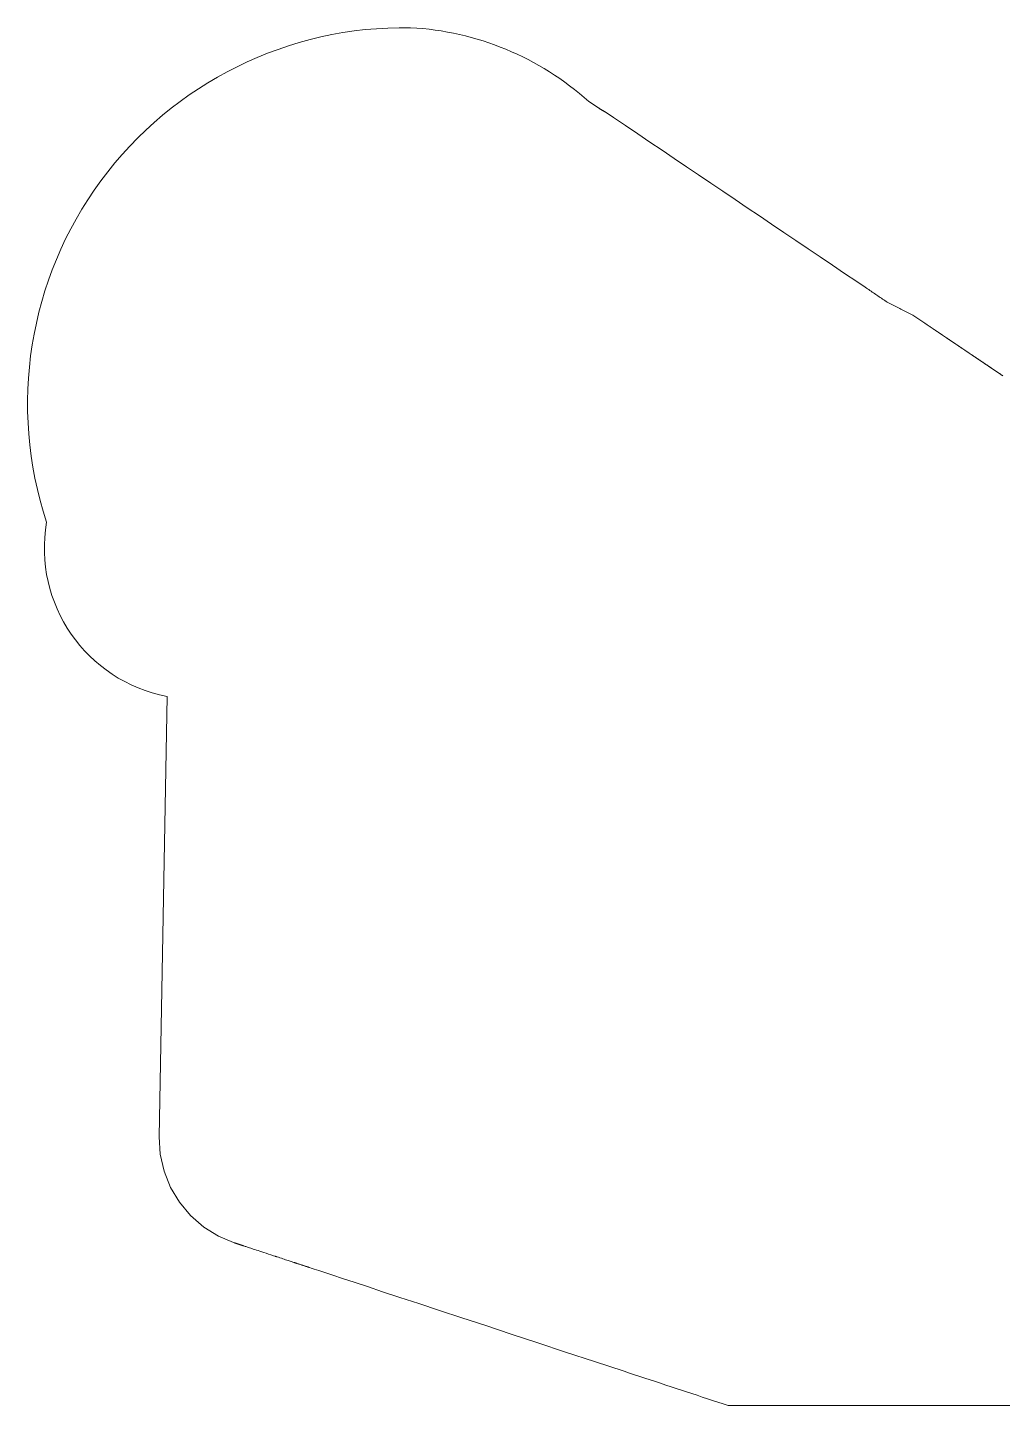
# Model space of a CAD drawing. Header units: inches. Extents: x -3905 to 10892, y 1064 to 9590.
# Drawn here: x 1087.982 to 1089.095, y 4221.534 to 4223.108 of the extents above; entities that cross this region are included whole.
import ezdxf

# ---------------------------------------------------------------- set-up
doc = ezdxf.new("R2010")
doc.units = ezdxf.units.IN
doc.header["$MEASUREMENT"] = 0
doc.layers.add('SECTIONS', color=70, linetype='Continuous', lineweight=0)

msp = doc.modelspace()

# ---------------------------------------------------------------- linework, layer by layer
at = {"layer": 'SECTIONS', "lineweight": 0}
msp.add_lwpolyline([(1089.09577, 4222.71059), (1089.09547, 4222.71079), (1089.09518, 4222.71099), (1089.09488, 4222.71119), (1089.09459, 4222.71139), (1089.09429, 4222.71158), (1089.09399, 4222.71178), (1089.0937, 4222.71198), (1089.0934, 4222.71218), (1089.09311, 4222.71238), (1089.09281, 4222.71258), (1089.09252, 4222.71278), (1089.09222, 4222.71298), (1089.09193, 4222.71318), (1089.09163, 4222.71338), (1089.09133, 4222.71358), (1089.09104, 4222.71378), (1089.09076, 4222.71397), (1089.09047, 4222.71416), (1089.09018, 4222.71436), (1089.08989, 4222.71455), (1089.08961, 4222.71474), (1089.08932, 4222.71494), (1089.08903, 4222.71513), (1089.08875, 4222.71532), (1089.08846, 4222.71552), (1089.08817, 4222.71571), (1089.08789, 4222.7159), (1089.0876, 4222.7161), (1089.08731, 4222.71629), (1089.08703, 4222.71648), (1089.08674, 4222.71668), (1089.08645, 4222.71687), (1089.08617, 4222.71707), (1089.08588, 4222.71726), (1089.08559, 4222.71745), (1089.08531, 4222.71764), (1089.08503, 4222.71783), (1089.08475, 4222.71802), (1089.08447, 4222.71821), (1089.0842, 4222.71839), (1089.08392, 4222.71858), (1089.08364, 4222.71877), (1089.08336, 4222.71896), (1089.08308, 4222.71914), (1089.08281, 4222.71933), (1089.08253, 4222.71952), (1089.08225, 4222.71971), (1089.08197, 4222.71989), (1089.08169, 4222.72008), (1089.08142, 4222.72027), (1089.08114, 4222.72046), (1089.08086, 4222.72064), (1089.08058, 4222.72083), (1089.0803, 4222.72102), (1089.08002, 4222.72121), (1089.07975, 4222.72139), (1089.07948, 4222.72157), (1089.07921, 4222.72175), (1089.07894, 4222.72194), (1089.07868, 4222.72212), (1089.07841, 4222.7223), (1089.07814, 4222.72248), (1089.07787, 4222.72266), (1089.0776, 4222.72284), (1089.07733, 4222.72302), (1089.07706, 4222.72321), (1089.07679, 4222.72339), (1089.07652, 4222.72357), (1089.07625, 4222.72375), (1089.07598, 4222.72393), (1089.07571, 4222.72411), (1089.07545, 4222.7243), (1089.07518, 4222.72448), (1089.07491, 4222.72466), (1089.07464, 4222.72484), (1089.07438, 4222.72502), (1089.07412, 4222.72519), (1089.07385, 4222.72537), (1089.07359, 4222.72554), (1089.07333, 4222.72572), (1089.07307, 4222.72589), (1089.07281, 4222.72607), (1089.07255, 4222.72625), (1089.07229, 4222.72642), (1089.07203, 4222.7266), (1089.07177, 4222.72677), (1089.07151, 4222.72695), (1089.07125, 4222.72712), (1089.07099, 4222.7273), (1089.07073, 4222.72747), (1089.07047, 4222.72765), (1089.07021, 4222.72783), (1089.06995, 4222.728), (1089.06969, 4222.72818), (1089.06943, 4222.72835), (1089.06918, 4222.72852), (1089.06893, 4222.72869), (1089.06868, 4222.72886), (1089.06843, 4222.72903), (1089.06818, 4222.7292), (1089.06793, 4222.72937), (1089.06767, 4222.72954), (1089.06742, 4222.72971), (1089.06717, 4222.72988), (1089.06692, 4222.73005), (1089.06667, 4222.73021), (1089.06642, 4222.73038), (1089.06617, 4222.73055), (1089.06592, 4222.73072), (1089.06567, 4222.73089), (1089.06542, 4222.73106), (1089.06516, 4222.73123), (1089.06491, 4222.7314), (1089.06466, 4222.73157), (1089.06441, 4222.73174), (1089.06417, 4222.7319), (1089.06393, 4222.73206), (1089.06369, 4222.73223), (1089.06345, 4222.73239), (1089.0632, 4222.73255), (1089.06296, 4222.73272), (1089.06272, 4222.73288), (1089.06248, 4222.73304), (1089.06224, 4222.7332), (1089.062, 4222.73337), (1089.06175, 4222.73353), (1089.06151, 4222.73369), (1089.06127, 4222.73386), (1089.06103, 4222.73402), (1089.06079, 4222.73418), (1089.06055, 4222.73435), (1089.0603, 4222.73451), (1089.06006, 4222.73467), (1089.05982, 4222.73483), (1089.05958, 4222.735), (1089.05935, 4222.73515), (1089.05912, 4222.73531), (1089.05888, 4222.73547), (1089.05865, 4222.73562), (1089.05842, 4222.73578), (1089.05819, 4222.73594), (1089.05795, 4222.73609), (1089.05772, 4222.73625), (1089.05749, 4222.73641), (1089.05726, 4222.73656), (1089.05703, 4222.73672), (1089.05679, 4222.73688), (1089.05656, 4222.73703), (1089.05633, 4222.73719), (1089.0561, 4222.73735), (1089.05586, 4222.7375), (1089.05563, 4222.73766), (1089.0554, 4222.73782), (1089.05517, 4222.73797), (1089.05494, 4222.73813), (1089.05472, 4222.73828), (1089.05449, 4222.73843), (1089.05427, 4222.73858), (1089.05405, 4222.73873), (1089.05382, 4222.73888), (1089.0536, 4222.73903), (1089.05338, 4222.73918), (1089.05316, 4222.73933), (1089.05293, 4222.73948), (1089.05271, 4222.73963), (1089.05249, 4222.73978), (1089.05227, 4222.73993), (1089.05204, 4222.74008), (1089.05182, 4222.74023), (1089.0516, 4222.74038), (1089.05138, 4222.74053), (1089.05115, 4222.74068), (1089.05093, 4222.74083), (1089.05071, 4222.74098), (1089.05049, 4222.74113), (1089.05028, 4222.74127), (1089.05006, 4222.74142), (1089.04985, 4222.74156), (1089.04964, 4222.7417), (1089.04942, 4222.74185), (1089.04921, 4222.74199), (1089.049, 4222.74213), (1089.04879, 4222.74228), (1089.04857, 4222.74242), (1089.04836, 4222.74256), (1089.04815, 4222.74271), (1089.04793, 4222.74285), (1089.04772, 4222.743), (1089.04751, 4222.74314), (1089.0473, 4222.74328), (1089.04708, 4222.74343), (1089.04687, 4222.74357), (1089.04666, 4222.74371), (1089.04644, 4222.74386), (1089.04624, 4222.744), (1089.04603, 4222.74414), (1089.04583, 4222.74427), (1089.04563, 4222.74441), (1089.04542, 4222.74455), (1089.04522, 4222.74468), (1089.04502, 4222.74482), (1089.04481, 4222.74496), (1089.04461, 4222.74509), (1089.04441, 4222.74523), (1089.04421, 4222.74537), (1089.044, 4222.7455), (1089.0438, 4222.74564), (1089.0436, 4222.74578), (1089.04339, 4222.74592), (1089.04319, 4222.74605), (1089.04299, 4222.74619), (1089.04278, 4222.74633), (1089.04258, 4222.74646), (1089.04238, 4222.7466), (1089.04218, 4222.74673), (1089.04199, 4222.74686), (1089.04179, 4222.74699), (1089.0416, 4222.74712), (1089.04141, 4222.74725), (1089.04121, 4222.74738), (1089.04102, 4222.74751), (1089.04083, 4222.74764), (1089.04064, 4222.74778), (1089.04044, 4222.74791), (1089.04025, 4222.74804), (1089.04006, 4222.74817), (1089.03986, 4222.7483), (1089.03967, 4222.74843), (1089.03948, 4222.74856), (1089.03928, 4222.74869), (1089.03909, 4222.74882), (1089.0389, 4222.74895), (1089.03871, 4222.74908), (1089.03851, 4222.74921), (1089.03833, 4222.74933), (1089.03814, 4222.74946), (1089.03796, 4222.74958), (1089.03778, 4222.7497), (1089.03759, 4222.74983), (1089.03741, 4222.74995), (1089.03723, 4222.75007), (1089.03704, 4222.7502), (1089.03686, 4222.75032), (1089.03668, 4222.75044), (1089.03649, 4222.75057), (1089.03631, 4222.75069), (1089.03613, 4222.75082), (1089.03595, 4222.75094), (1089.03576, 4222.75106), (1089.03558, 4222.75119), (1089.0354, 4222.75131), (1089.03521, 4222.75143), (1089.03503, 4222.75156), (1089.03485, 4222.75168), (1089.03467, 4222.7518), (1089.0345, 4222.75192), (1089.03432, 4222.75203), (1089.03415, 4222.75215), (1089.03398, 4222.75227), (1089.03381, 4222.75238), (1089.03363, 4222.7525), (1089.03346, 4222.75262), (1089.03329, 4222.75273), (1089.03311, 4222.75285), (1089.03294, 4222.75297), (1089.03277, 4222.75308), (1089.03259, 4222.7532), (1089.03242, 4222.75332), (1089.03225, 4222.75343), (1089.03208, 4222.75355), (1089.0319, 4222.75367), (1089.03173, 4222.75378), (1089.03156, 4222.7539), (1089.03138, 4222.75402), (1089.03122, 4222.75413), (1089.03106, 4222.75424), (1089.03089, 4222.75435), (1089.03073, 4222.75446), (1089.03057, 4222.75457), (1089.0304, 4222.75468), (1089.03024, 4222.75479), (1089.03008, 4222.7549), (1089.02992, 4222.75501), (1089.02975, 4222.75512), (1089.02959, 4222.75523), (1089.02943, 4222.75534), (1089.02926, 4222.75545), (1089.0291, 4222.75556), (1089.02894, 4222.75567), (1089.02877, 4222.75578), (1089.02861, 4222.75589), (1089.02845, 4222.756), (1089.02829, 4222.75611), (1089.02812, 4222.75622), (1089.02797, 4222.75632), (1089.02782, 4222.75642), (1089.02766, 4222.75653), (1089.02751, 4222.75663), (1089.02736, 4222.75673), (1089.0272, 4222.75683), (1089.02705, 4222.75694), (1089.0269, 4222.75704), (1089.02675, 4222.75714), (1089.02659, 4222.75725), (1089.02644, 4222.75735), (1089.02629, 4222.75745), (1089.02614, 4222.75756), (1089.02598, 4222.75766), (1089.02583, 4222.75776), (1089.02568, 4222.75787), (1089.02552, 4222.75797), (1089.02537, 4222.75807), (1089.02522, 4222.75817), (1089.02507, 4222.75828), (1089.02492, 4222.75837), (1089.02478, 4222.75847), (1089.02464, 4222.75857), (1089.02449, 4222.75866), (1089.02435, 4222.75876), (1089.02421, 4222.75886), (1089.02407, 4222.75895), (1089.02392, 4222.75905), (1089.02378, 4222.75914), (1089.02364, 4222.75924), (1089.0235, 4222.75934), (1089.02335, 4222.75943), (1089.02321, 4222.75953), (1089.02307, 4222.75962), (1089.02293, 4222.75972), (1089.02278, 4222.75982), (1089.02264, 4222.75991), (1089.0225, 4222.76001), (1089.02235, 4222.76011), (1089.02221, 4222.7602), (1089.02208, 4222.76029), (1089.02195, 4222.76038), (1089.02182, 4222.76047), (1089.02168, 4222.76056), (1089.02155, 4222.76065), (1089.02142, 4222.76074), (1089.02129, 4222.76083), (1089.02115, 4222.76092), (1089.02102, 4222.76101), (1089.02089, 4222.76109), (1089.02076, 4222.76118), (1089.02062, 4222.76127), (1089.02049, 4222.76136), (1089.02036, 4222.76145), (1089.02023, 4222.76154), (1089.02009, 4222.76163), (1089.01996, 4222.76172), (1089.01983, 4222.76181), (1089.0197, 4222.7619), (1089.01957, 4222.76199), (1089.01944, 4222.76207), (1089.01932, 4222.76215), (1089.0192, 4222.76223), (1089.01908, 4222.76232), (1089.01895, 4222.7624), (1089.01883, 4222.76248), (1089.01871, 4222.76256), (1089.01859, 4222.76265), (1089.01847, 4222.76273), (1089.01834, 4222.76281), (1089.01822, 4222.76289), (1089.0181, 4222.76298), (1089.01798, 4222.76306), (1089.01786, 4222.76314), (1089.01773, 4222.76322), (1089.01761, 4222.76331), (1089.01749, 4222.76339), (1089.01737, 4222.76347), (1089.01724, 4222.76355), (1089.01712, 4222.76363), (1089.01701, 4222.76371), (1089.0169, 4222.76378), (1089.01679, 4222.76386), (1089.01668, 4222.76394), (1089.01657, 4222.76401), (1089.01645, 4222.76409), (1089.01634, 4222.76416), (1089.01623, 4222.76424), (1089.01612, 4222.76431), (1089.01601, 4222.76439), (1089.01589, 4222.76446), (1089.01578, 4222.76454), (1089.01567, 4222.76461), (1089.01556, 4222.76469), (1089.01545, 4222.76477), (1089.01533, 4222.76484), (1089.01522, 4222.76492), (1089.01511, 4222.76499), (1089.015, 4222.76507), (1089.01489, 4222.76514), (1089.01479, 4222.76521), (1089.01469, 4222.76528), (1089.01459, 4222.76535), (1089.01448, 4222.76541), (1089.01438, 4222.76548), (1089.01428, 4222.76555), (1089.01418, 4222.76562), (1089.01408, 4222.76569), (1089.01398, 4222.76576), (1089.01387, 4222.76583), (1089.01377, 4222.76589), (1089.01367, 4222.76596), (1089.01357, 4222.76603), (1089.01347, 4222.7661), (1089.01337, 4222.76617), (1089.01327, 4222.76624), (1089.01316, 4222.76631), (1089.01306, 4222.76637), (1089.01296, 4222.76644), (1089.01286, 4222.76651), (1089.01277, 4222.76657), (1089.01268, 4222.76663), (1089.01259, 4222.76669), (1089.0125, 4222.76675), (1089.01241, 4222.76681), (1089.01232, 4222.76688), (1089.01223, 4222.76694), (1089.01213, 4222.767), (1089.01204, 4222.76706), (1089.01195, 4222.76712), (1089.01186, 4222.76718), (1089.01177, 4222.76725), (1089.01168, 4222.76731), (1089.01159, 4222.76737), (1089.0115, 4222.76743), (1089.01141, 4222.76749), (1089.01131, 4222.76755), (1089.01122, 4222.76761), (1089.01113, 4222.76768), (1089.01105, 4222.76773), (1089.01097, 4222.76779), (1089.01089, 4222.76784), (1089.0108, 4222.7679), (1089.01072, 4222.76795), (1089.01064, 4222.76801), (1089.01056, 4222.76806), (1089.01048, 4222.76811), (1089.0104, 4222.76817), (1089.01032, 4222.76822), (1089.01024, 4222.76828), (1089.01016, 4222.76833), (1089.01008, 4222.76839), (1089.01, 4222.76844), (1089.00992, 4222.7685), (1089.00984, 4222.76855), (1089.00975, 4222.7686), (1089.00967, 4222.76866), (1089.00959, 4222.76871), (1089.00951, 4222.76877), (1089.00944, 4222.76882), (1089.00937, 4222.76887), (1089.0093, 4222.76891), (1089.00923, 4222.76896), (1089.00916, 4222.76901), (1089.00909, 4222.76906), (1089.00902, 4222.7691), (1089.00895, 4222.76915), (1089.00888, 4222.7692), (1089.00881, 4222.76924), (1089.00874, 4222.76929), (1089.00867, 4222.76934), (1089.00859, 4222.76939), (1089.00852, 4222.76943), (1089.00845, 4222.76948), (1089.00838, 4222.76953), (1089.00831, 4222.76958), (1089.00824, 4222.76962), (1089.00817, 4222.76967), (1089.0081, 4222.76972), (1089.00804, 4222.76976), (1089.00798, 4222.7698), (1089.00792, 4222.76984), (1089.00786, 4222.76988), (1089.0078, 4222.76992), (1089.00774, 4222.76996), (1089.00768, 4222.77), (1089.00762, 4222.77004), (1089.00756, 4222.77008), (1089.0075, 4222.77012), (1089.00744, 4222.77016), (1089.00738, 4222.7702), (1089.00732, 4222.77024), (1089.00726, 4222.77028), (1089.0072, 4222.77033), (1089.00714, 4222.77037), (1089.00708, 4222.77041), (1089.00702, 4222.77045), (1089.00696, 4222.77049), (1089.0069, 4222.77053), (1089.00686, 4222.77055), (1089.00683, 4222.77058), (1089.00679, 4222.7706), (1089.00675, 4222.77063), (1089.00672, 4222.77065), (1089.00668, 4222.77068), (1089.00664, 4222.7707), (1089.0066, 4222.77073), (1089.00657, 4222.77075), (1089.00653, 4222.77078), (1089.00649, 4222.7708), (1089.00646, 4222.77083), (1089.00642, 4222.77086), (1089.00638, 4222.77088), (1089.00634, 4222.77091), (1089.00631, 4222.77093), (1089.00627, 4222.77096), (1089.00623, 4222.77098), (1089.00619, 4222.77101), (1089.00616, 4222.77103), (1089.00615, 4222.77104), (1089.00614, 4222.77104), (1089.00613, 4222.77105), (1089.00612, 4222.77105), (1089.00611, 4222.77106), (1089.00611, 4222.77107), (1089.0061, 4222.77107), (1089.00609, 4222.77108), (1089.00608, 4222.77108), (1089.00607, 4222.77109), (1089.00606, 4222.77109), (1089.00605, 4222.7711), (1089.00605, 4222.77111), (1089.00604, 4222.77111), (1089.00603, 4222.77112), (1089.00602, 4222.77112), (1089.00601, 4222.77113), (1089.006, 4222.77113), (1089.006, 4222.77114), (1089.00599, 4222.77115), (1089.00598, 4222.77115), (1089.00597, 4222.77116), (1089.00596, 4222.77116), (1089.00595, 4222.77117), (1089.00594, 4222.77117), (1089.00594, 4222.77118), (1089.00593, 4222.77119), (1089.00592, 4222.77119), (1089.00591, 4222.7712), (1089.0059, 4222.7712), (1089.00589, 4222.77121), (1089.00588, 4222.77122), (1089.00588, 4222.77122), (1089.00587, 4222.77123), (1089.00586, 4222.77123), (1089.00585, 4222.77124), (1089.00584, 4222.77124), (1089.00583, 4222.77125), (1089.00583, 4222.77126), (1089.00582, 4222.77126), (1089.00581, 4222.77127), (1089.0058, 4222.77127), (1089.00579, 4222.77128), (1089.00578, 4222.77128), (1089.00577, 4222.77129), (1089.00577, 4222.7713), (1089.00576, 4222.7713), (1089.00575, 4222.77131), (1089.00574, 4222.77131), (1089.00573, 4222.77132), (1089.00572, 4222.77132), (1089.00571, 4222.77133), (1089.00571, 4222.77134), (1089.0057, 4222.77134), (1089.00569, 4222.77135), (1089.00568, 4222.77135), (1089.00567, 4222.77136), (1089.00566, 4222.77136), (1089.00565, 4222.77137), (1089.00565, 4222.77138), (1089.00564, 4222.77138), (1089.00563, 4222.77139), (1089.00562, 4222.77139), (1089.00561, 4222.7714), (1089.0056, 4222.7714), (1089.0056, 4222.77141), (1089.00559, 4222.77142), (1089.00558, 4222.77142), (1089.00557, 4222.77143), (1089.00556, 4222.77143), (1089.00555, 4222.77144), (1089.00554, 4222.77144), (1089.00554, 4222.77145), (1089.00553, 4222.77146), (1089.00552, 4222.77146), (1089.00551, 4222.77147), (1089.0055, 4222.77147), (1089.00549, 4222.77148), (1089.00548, 4222.77148), (1089.00548, 4222.77149), (1089.00547, 4222.7715), (1089.00546, 4222.7715), (1089.00545, 4222.77151), (1089.00544, 4222.77151), (1089.00543, 4222.77152), (1089.00543, 4222.77152), (1089.00542, 4222.77153), (1089.00541, 4222.77154), (1089.0054, 4222.77154), (1089.00539, 4222.77155), (1089.00538, 4222.77155), (1089.00537, 4222.77156), (1089.00537, 4222.77157), (1089.00536, 4222.77157), (1089.00535, 4222.77158), (1089.00534, 4222.77158), (1089.00533, 4222.77159), (1089.00532, 4222.77159), (1089.00531, 4222.7716), (1089.00531, 4222.77161), (1089.0053, 4222.77161), (1089.00529, 4222.77162), (1089.00528, 4222.77162), (1089.00527, 4222.77163), (1089.00526, 4222.77163), (1089.00526, 4222.77164), (1089.00525, 4222.77165), (1089.00524, 4222.77165), (1089.00523, 4222.77166), (1089.00522, 4222.77166), (1089.00521, 4222.77167), (1089.0052, 4222.77167), (1089.0052, 4222.77168), (1089.00519, 4222.77169), (1089.00518, 4222.77169), (1089.00517, 4222.7717), (1089.00516, 4222.7717), (1089.00515, 4222.77171), (1089.00514, 4222.77171), (1089.00514, 4222.77172), (1089.00513, 4222.77173), (1089.00512, 4222.77173), (1089.00511, 4222.77174), (1089.0051, 4222.77174), (1089.00509, 4222.77175), (1089.00509, 4222.77175), (1089.00508, 4222.77176), (1089.00507, 4222.77177), (1089.00506, 4222.77177), (1089.00505, 4222.77178), (1089.00504, 4222.77178), (1089.00503, 4222.77179), (1089.00503, 4222.77179), (1089.00502, 4222.7718), (1089.00501, 4222.77181), (1089.005, 4222.77181), (1089.00499, 4222.77182), (1089.00498, 4222.77182), (1089.00497, 4222.77183), (1089.00497, 4222.77183), (1089.00496, 4222.77184), (1089.00495, 4222.77185), (1089.00494, 4222.77185), (1089.00493, 4222.77186), (1089.00492, 4222.77186), (1089.00491, 4222.77187), (1089.00491, 4222.77187), (1089.0049, 4222.77188), (1089.00489, 4222.77189), (1089.00488, 4222.77189), (1089.00487, 4222.7719), (1089.00486, 4222.7719), (1089.00486, 4222.77191), (1089.00485, 4222.77192), (1089.00484, 4222.77192), (1089.00483, 4222.77193), (1089.00482, 4222.77193), (1089.00481, 4222.77194), (1089.0048, 4222.77194), (1089.0048, 4222.77195), (1089.00479, 4222.77196), (1089.00478, 4222.77196), (1089.00477, 4222.77197), (1089.00476, 4222.77197), (1089.00475, 4222.77198), (1089.00474, 4222.77198), (1089.00474, 4222.77199), (1089.00473, 4222.772), (1089.00472, 4222.772), (1089.00471, 4222.77201), (1089.0047, 4222.77201), (1089.00469, 4222.77202), (1089.00469, 4222.77202), (1089.00468, 4222.77203), (1089.00467, 4222.77204), (1089.00466, 4222.77204), (1089.00465, 4222.77205), (1089.00464, 4222.77205), (1089.00463, 4222.77206), (1089.00463, 4222.77206), (1089.00462, 4222.77207), (1089.00461, 4222.77208), (1089.0046, 4222.77208), (1089.00459, 4222.77209), (1089.00458, 4222.77209), (1089.00457, 4222.7721), (1089.00457, 4222.7721), (1089.00456, 4222.77211), (1089.00455, 4222.77212), (1089.00454, 4222.77212), (1089.00453, 4222.77213), (1089.00452, 4222.77213), (1089.00452, 4222.77214), (1089.00451, 4222.77214), (1089.0045, 4222.77215), (1089.00449, 4222.77216), (1089.00448, 4222.77216), (1089.00447, 4222.77217), (1089.00446, 4222.77217), (1089.00446, 4222.77218), (1089.00445, 4222.77218), (1089.00444, 4222.77219), (1089.00443, 4222.7722), (1089.00442, 4222.7722), (1089.00441, 4222.77221), (1089.0044, 4222.77221), (1089.0044, 4222.77222), (1089.00439, 4222.77222), (1089.00438, 4222.77223), (1089.00437, 4222.77224), (1089.00436, 4222.77224), (1089.00435, 4222.77225), (1089.00434, 4222.77225), (1089.00434, 4222.77226), (1089.00433, 4222.77227), (1089.00432, 4222.77227), (1089.00431, 4222.77228), (1089.0043, 4222.77228), (1089.00429, 4222.77229), (1089.00429, 4222.77229), (1089.00428, 4222.7723), (1089.00427, 4222.77231), (1089.00426, 4222.77231), (1089.00425, 4222.77232), (1089.00424, 4222.77232), (1089.00423, 4222.77233), (1089.00423, 4222.77233), (1089.00422, 4222.77234), (1089.00421, 4222.77235), (1089.0042, 4222.77235), (1089.00419, 4222.77236), (1089.00418, 4222.77236), (1089.00417, 4222.77237), (1089.00417, 4222.77237), (1089.00416, 4222.77238), (1089.00415, 4222.77239), (1089.00414, 4222.77239), (1089.00413, 4222.7724), (1089.00412, 4222.7724), (1089.00412, 4222.77241), (1089.00411, 4222.77241), (1089.0041, 4222.77242), (1089.00409, 4222.77243), (1089.00408, 4222.77243), (1089.00407, 4222.77244), (1089.00406, 4222.77244), (1089.00406, 4222.77245), (1089.00405, 4222.77245), (1089.00404, 4222.77246), (1089.00403, 4222.77247), (1089.00402, 4222.77247), (1089.00401, 4222.77248), (1089.004, 4222.77248), (1089.004, 4222.77249), (1089.00399, 4222.77249), (1089.00398, 4222.7725), (1089.00397, 4222.77251), (1089.00396, 4222.77251), (1089.00395, 4222.77252), (1089.00395, 4222.77252), (1089.00394, 4222.77253), (1089.00393, 4222.77253), (1089.00392, 4222.77254), (1089.00391, 4222.77255), (1089.0039, 4222.77255), (1089.00389, 4222.77256), (1089.00389, 4222.77256), (1089.00388, 4222.77257), (1089.00387, 4222.77257), (1089.00386, 4222.77258), (1089.00385, 4222.77259), (1089.00384, 4222.77259), (1089.00383, 4222.7726), (1089.00383, 4222.7726), (1089.00382, 4222.77261), (1089.00381, 4222.77261), (1089.0038, 4222.77262), (1089.00379, 4222.77263), (1089.00378, 4222.77263), (1089.00378, 4222.77264), (1089.00377, 4222.77264), (1089.00376, 4222.77265), (1089.00375, 4222.77266), (1089.00374, 4222.77266), (1089.00373, 4222.77267), (1089.00372, 4222.77267), (1089.00372, 4222.77268), (1089.00371, 4222.77268), (1089.0037, 4222.77269), (1089.00369, 4222.7727), (1089.00368, 4222.7727), (1089.00367, 4222.77271), (1089.00366, 4222.77271), (1089.00366, 4222.77272), (1089.00365, 4222.77272), (1089.00364, 4222.77273), (1089.00363, 4222.77274), (1089.00362, 4222.77274), (1089.00361, 4222.77275), (1089.0036, 4222.77275), (1089.0036, 4222.77276), (1089.00359, 4222.77276), (1089.00358, 4222.77277), (1089.00357, 4222.77278), (1089.00356, 4222.77278), (1089.00355, 4222.77279), (1089.00355, 4222.77279), (1089.00354, 4222.7728), (1089.00353, 4222.7728), (1089.00352, 4222.77281), (1089.00351, 4222.77282), (1089.0035, 4222.77282), (1089.00349, 4222.77283), (1089.00349, 4222.77283), (1089.00348, 4222.77284), (1089.00347, 4222.77284), (1089.00346, 4222.77285), (1089.00345, 4222.77286), (1089.00344, 4222.77286), (1089.00343, 4222.77287), (1089.00343, 4222.77287), (1089.00342, 4222.77288), (1089.00341, 4222.77288), (1089.0034, 4222.77289), (1089.00339, 4222.7729), (1089.00338, 4222.7729), (1089.00338, 4222.77291), (1089.00337, 4222.77291), (1089.00336, 4222.77292), (1089.00335, 4222.77292), (1089.00334, 4222.77293), (1089.00333, 4222.77294), (1089.00332, 4222.77294), (1089.00332, 4222.77295), (1089.00331, 4222.77295), (1089.0033, 4222.77296), (1089.00329, 4222.77296), (1089.00328, 4222.77297), (1089.00327, 4222.77298), (1089.00326, 4222.77298), (1089.00326, 4222.77299), (1089.00325, 4222.77299), (1089.00324, 4222.773), (1089.00323, 4222.77301), (1089.00322, 4222.77301), (1089.00321, 4222.77302), (1089.00321, 4222.77302), (1089.0032, 4222.77303), (1089.00319, 4222.77303), (1089.00318, 4222.77304), (1089.00317, 4222.77305), (1089.00316, 4222.77305), (1089.00315, 4222.77306), (1089.00315, 4222.77306), (1089.00314, 4222.77307), (1089.00313, 4222.77307), (1089.00312, 4222.77308), (1089.00311, 4222.77309), (1089.0031, 4222.77309), (1089.00309, 4222.7731), (1089.00309, 4222.7731), (1089.00308, 4222.77311), (1089.00307, 4222.77311), (1089.00306, 4222.77312), (1089.00305, 4222.77313), (1089.00304, 4222.77313), (1089.00304, 4222.77314), (1089.00303, 4222.77314), (1089.00302, 4222.77315), (1089.00301, 4222.77315), (1089.003, 4222.77316), (1089.00299, 4222.77317), (1089.00298, 4222.77317), (1089.00298, 4222.77318), (1089.00297, 4222.77318), (1089.00296, 4222.77319), (1089.00295, 4222.77319), (1089.00294, 4222.7732), (1089.00293, 4222.77321), (1089.00292, 4222.77321), (1089.00292, 4222.77322), (1089.00291, 4222.77322), (1089.0029, 4222.77323), (1089.00289, 4222.77323), (1089.00288, 4222.77324), (1089.00287, 4222.77325), (1089.00286, 4222.77325), (1089.00286, 4222.77326), (1089.00285, 4222.77326), (1089.00284, 4222.77327), (1089.00283, 4222.77327), (1089.00282, 4222.77328), (1089.00281, 4222.77329), (1089.00281, 4222.77329), (1089.0028, 4222.7733), (1089.00279, 4222.7733), (1089.00278, 4222.77331), (1089.00277, 4222.77331), (1089.00276, 4222.77332), (1089.00275, 4222.77333), (1089.00275, 4222.77333), (1089.00274, 4222.77334), (1089.00273, 4222.77334), (1089.00272, 4222.77335), (1089.00271, 4222.77336), (1089.0027, 4222.77336), (1089.00269, 4222.77337), (1089.00269, 4222.77337), (1089.00268, 4222.77338), (1089.00267, 4222.77338), (1089.00266, 4222.77339), (1089.00265, 4222.7734), (1089.00264, 4222.7734), (1089.00264, 4222.77341), (1089.00263, 4222.77341), (1089.00262, 4222.77342), (1089.00261, 4222.77342), (1089.0026, 4222.77343), (1089.00259, 4222.77344), (1089.00258, 4222.77344), (1089.00258, 4222.77345), (1089.00257, 4222.77345), (1089.00256, 4222.77346), (1089.00255, 4222.77346), (1089.00254, 4222.77347), (1089.00253, 4222.77348), (1089.00252, 4222.77348), (1089.00252, 4222.77349), (1089.00251, 4222.77349), (1089.0025, 4222.7735), (1089.00249, 4222.7735), (1089.00248, 4222.77351), (1089.00247, 4222.77352), (1089.00247, 4222.77352), (1089.00246, 4222.77353), (1089.00245, 4222.77353), (1089.00244, 4222.77354), (1089.00243, 4222.77354), (1089.00242, 4222.77355), (1089.00241, 4222.77356), (1089.00241, 4222.77356), (1089.0024, 4222.77357), (1089.00239, 4222.77357), (1089.00238, 4222.77358), (1089.00237, 4222.77358), (1089.00236, 4222.77359), (1089.00235, 4222.7736), (1089.00235, 4222.7736), (1089.00234, 4222.77361), (1089.00233, 4222.77361), (1089.00232, 4222.77362), (1089.00231, 4222.77362), (1089.0023, 4222.77363), (1089.0023, 4222.77364), (1089.00229, 4222.77364), (1089.00228, 4222.77365), (1089.00227, 4222.77365), (1089.00226, 4222.77366), (1089.00225, 4222.77366), (1089.00224, 4222.77367), (1089.00224, 4222.77368), (1089.00223, 4222.77368), (1089.00222, 4222.77369), (1089.00221, 4222.77369), (1089.0022, 4222.7737), (1089.00219, 4222.77371), (1089.00218, 4222.77371), (1089.00218, 4222.77372), (1089.00217, 4222.77372), (1089.00216, 4222.77373), (1089.00215, 4222.77373), (1089.00214, 4222.77374), (1089.00213, 4222.77375), (1089.00212, 4222.77375), (1089.00212, 4222.77376), (1089.00211, 4222.77376), (1089.0021, 4222.77377), (1089.00209, 4222.77377), (1089.00208, 4222.77378), (1089.00207, 4222.77379), (1089.00207, 4222.77379), (1089.00206, 4222.7738), (1089.00205, 4222.7738), (1089.00204, 4222.77381), (1089.00203, 4222.77381), (1089.00202, 4222.77382), (1089.00201, 4222.77383), (1089.00201, 4222.77383), (1089.002, 4222.77384), (1089.00199, 4222.77384), (1089.00198, 4222.77385), (1089.00197, 4222.77385), (1089.00196, 4222.77386), (1089.00195, 4222.77387), (1089.00195, 4222.77387), (1089.00194, 4222.77388), (1089.00193, 4222.77388), (1089.00192, 4222.77389), (1089.00191, 4222.77389), (1089.0019, 4222.7739), (1089.0019, 4222.77391), (1089.00189, 4222.77391), (1089.00188, 4222.77392), (1089.00187, 4222.77392), (1089.00186, 4222.77393), (1089.00185, 4222.77393), (1089.00184, 4222.77394), (1089.00184, 4222.77395), (1089.00183, 4222.77395), (1089.00182, 4222.77396), (1089.00181, 4222.77396), (1089.0018, 4222.77397), (1089.00179, 4222.77397), (1089.00178, 4222.77398), (1089.00178, 4222.77399), (1089.00177, 4222.77399), (1089.00176, 4222.774), (1089.00175, 4222.774), (1089.00174, 4222.77401), (1089.00173, 4222.77401), (1089.00173, 4222.77402), (1089.00172, 4222.77403), (1089.00171, 4222.77403), (1089.0017, 4222.77404), (1089.00169, 4222.77404), (1089.00168, 4222.77405), (1089.00167, 4222.77406), (1089.00167, 4222.77406), (1089.00166, 4222.77407), (1089.00165, 4222.77407), (1089.00164, 4222.77408), (1089.00163, 4222.77408), (1089.00162, 4222.77409), (1089.00161, 4222.7741), (1089.00161, 4222.7741), (1089.0016, 4222.77411), (1089.00159, 4222.77411), (1089.00158, 4222.77412), (1089.00157, 4222.77412), (1089.00156, 4222.77413), (1089.00156, 4222.77414), (1089.00155, 4222.77414), (1089.00154, 4222.77415), (1089.00153, 4222.77415), (1089.00152, 4222.77416), (1089.00151, 4222.77416), (1089.0015, 4222.77417), (1089.0015, 4222.77418), (1089.00149, 4222.77418), (1089.00148, 4222.77419), (1089.00147, 4222.77419), (1089.00146, 4222.7742), (1089.00145, 4222.7742), (1089.00144, 4222.77421), (1089.00144, 4222.77422), (1089.00143, 4222.77422), (1089.00142, 4222.77423), (1089.00141, 4222.77423), (1089.0014, 4222.77424), (1089.00139, 4222.77424), (1089.00138, 4222.77425), (1089.00138, 4222.77426), (1089.00137, 4222.77426), (1089.00136, 4222.77427), (1089.00135, 4222.77427), (1089.00134, 4222.77428), (1089.00133, 4222.77428), (1089.00133, 4222.77429), (1089.00132, 4222.7743), (1089.00131, 4222.7743), (1089.0013, 4222.77431), (1089.00129, 4222.77431), (1089.00128, 4222.77432), (1089.00127, 4222.77432), (1089.00127, 4222.77433), (1089.00126, 4222.77434), (1089.00125, 4222.77434), (1089.00124, 4222.77435), (1089.00123, 4222.77435), (1089.00122, 4222.77436), (1089.00121, 4222.77436), (1089.00121, 4222.77437), (1089.0012, 4222.77438), (1089.00119, 4222.77438), (1089.00118, 4222.77439), (1089.00117, 4222.77439), (1089.00116, 4222.7744), (1089.00116, 4222.77441), (1089.00115, 4222.77441), (1089.00114, 4222.77442), (1089.00113, 4222.77442), (1089.00112, 4222.77443), (1089.00111, 4222.77443), (1089.0011, 4222.77444), (1089.0011, 4222.77445), (1089.00109, 4222.77445), (1089.00108, 4222.77446), (1089.00107, 4222.77446), (1089.00106, 4222.77447), (1089.00105, 4222.77447), (1089.00104, 4222.77448), (1089.00104, 4222.77449), (1089.00103, 4222.77449), (1089.00102, 4222.7745), (1089.00101, 4222.7745), (1089.001, 4222.77451), (1089.00099, 4222.77451), (1089.00099, 4222.77452), (1089.00098, 4222.77453), (1089.00097, 4222.77453), (1089.00096, 4222.77454), (1089.00095, 4222.77454), (1089.00094, 4222.77455), (1089.00093, 4222.77455), (1089.00093, 4222.77456), (1089.00092, 4222.77457), (1089.00091, 4222.77457), (1089.0009, 4222.77458), (1089.00089, 4222.77458), (1089.00088, 4222.77459), (1089.00087, 4222.77459), (1089.00087, 4222.7746), (1089.00086, 4222.77461), (1089.00085, 4222.77461), (1089.00084, 4222.77462), (1089.00083, 4222.77462), (1089.00082, 4222.77463), (1089.00082, 4222.77463), (1089.00081, 4222.77464), (1089.0008, 4222.77465), (1089.00079, 4222.77465), (1089.00078, 4222.77466), (1089.00077, 4222.77466), (1089.00076, 4222.77467), (1089.00076, 4222.77467), (1089.00075, 4222.77468), (1089.00074, 4222.77469), (1089.00073, 4222.77469), (1089.00072, 4222.7747), (1089.00071, 4222.7747), (1089.0007, 4222.77471), (1089.0007, 4222.77471), (1089.00069, 4222.77472), (1089.00068, 4222.77473), (1089.00067, 4222.77473), (1089.00066, 4222.77474), (1089.00065, 4222.77474), (1089.00064, 4222.77475), (1089.00064, 4222.77475), (1089.00063, 4222.77476), (1089.00062, 4222.77477), (1089.00061, 4222.77477), (1089.0006, 4222.77478), (1089.00059, 4222.77478), (1089.00059, 4222.77479), (1089.00058, 4222.7748), (1089.00057, 4222.7748), (1089.00056, 4222.77481), (1089.00055, 4222.77481), (1089.00054, 4222.77482), (1089.00053, 4222.77482), (1089.00053, 4222.77483), (1089.00052, 4222.77484), (1089.00051, 4222.77484), (1089.0005, 4222.77485), (1089.00049, 4222.77485), (1089.00048, 4222.77486), (1089.00047, 4222.77486), (1089.00047, 4222.77487), (1089.00046, 4222.77488), (1089.00045, 4222.77488), (1089.00044, 4222.77489), (1089.00043, 4222.77489), (1089.00042, 4222.7749), (1089.00042, 4222.7749), (1089.00041, 4222.77491), (1089.0004, 4222.77492), (1089.00039, 4222.77492), (1089.00038, 4222.77493), (1089.00037, 4222.77493), (1089.00036, 4222.77494), (1089.00036, 4222.77494), (1089.00035, 4222.77495), (1089.00034, 4222.77496), (1089.00033, 4222.77496), (1089.00032, 4222.77497), (1089.00031, 4222.77497), (1089.0003, 4222.77498), (1089.0003, 4222.77498), (1089.00029, 4222.77499), (1089.00028, 4222.775), (1089.00027, 4222.775), (1089.00026, 4222.77501), (1089.00025, 4222.77501), (1089.00025, 4222.77502), (1089.00024, 4222.77502), (1089.00023, 4222.77503), (1089.00022, 4222.77504), (1089.00021, 4222.77504), (1089.0002, 4222.77505), (1089.00019, 4222.77505), (1089.00019, 4222.77506), (1089.00018, 4222.77506), (1089.00017, 4222.77507), (1089.00016, 4222.77508), (1089.00015, 4222.77508), (1089.00014, 4222.77509), (1089.00013, 4222.77509), (1089.00013, 4222.7751), (1089.00012, 4222.7751), (1089.00011, 4222.77511), (1089.0001, 4222.77512), (1089.00009, 4222.77512), (1089.00008, 4222.77513), (1089.00008, 4222.77513), (1089.00007, 4222.77514), (1089.00006, 4222.77515), (1089.00005, 4222.77515), (1089.00004, 4222.77516), (1089.00003, 4222.77516), (1089.00002, 4222.77517), (1089.00002, 4222.77517), (1089.00001, 4222.77518), (1089, 4222.77519), (1088.99999, 4222.77519), (1088.99998, 4222.7752), (1088.99997, 4222.7752), (1088.99996, 4222.77521), (1088.99996, 4222.77521), (1088.99995, 4222.77522), (1088.99994, 4222.77523), (1088.99993, 4222.77523), (1088.99992, 4222.77524), (1088.99991, 4222.77524), (1088.9999, 4222.77525), (1088.9999, 4222.77525), (1088.99989, 4222.77526), (1088.99988, 4222.77527), (1088.99987, 4222.77527), (1088.99986, 4222.77528), (1088.99985, 4222.77528), (1088.99985, 4222.77529), (1088.99984, 4222.77529), (1088.99983, 4222.7753), (1088.99982, 4222.77531), (1088.99981, 4222.77531), (1088.9998, 4222.77532), (1088.99979, 4222.77532), (1088.99979, 4222.77533), (1088.99978, 4222.77533), (1088.99977, 4222.77534), (1088.99976, 4222.77535), (1088.99975, 4222.77535), (1088.99974, 4222.77536), (1088.99973, 4222.77536), (1088.99973, 4222.77537), (1088.99972, 4222.77537), (1088.99971, 4222.77538), (1088.9997, 4222.77539), (1088.99969, 4222.77539), (1088.99968, 4222.7754), (1088.99968, 4222.7754), (1088.99967, 4222.77541), (1088.99966, 4222.77541), (1088.99965, 4222.77542), (1088.99964, 4222.77543), (1088.99963, 4222.77543), (1088.99962, 4222.77544), (1088.99962, 4222.77544), (1088.99961, 4222.77545), (1088.9996, 4222.77545), (1088.99959, 4222.77546), (1088.99958, 4222.77547), (1088.99957, 4222.77547), (1088.99956, 4222.77548), (1088.99956, 4222.77548), (1088.99955, 4222.77549), (1088.99954, 4222.7755), (1088.99953, 4222.7755), (1088.99952, 4222.77551), (1088.99951, 4222.77551), (1088.99951, 4222.77552), (1088.9995, 4222.77552), (1088.99949, 4222.77553), (1088.99948, 4222.77554), (1088.99947, 4222.77554), (1088.99946, 4222.77555), (1088.99945, 4222.77555), (1088.99945, 4222.77556), (1088.99944, 4222.77556), (1088.99943, 4222.77557), (1088.99942, 4222.77558), (1088.99941, 4222.77558), (1088.9994, 4222.77559), (1088.99939, 4222.77559), (1088.99939, 4222.7756), (1088.99938, 4222.7756), (1088.99937, 4222.77561), (1088.99936, 4222.77562), (1088.99935, 4222.77562), (1088.99934, 4222.77563), (1088.99934, 4222.77563), (1088.99933, 4222.77564), (1088.99932, 4222.77564), (1088.99931, 4222.77565), (1088.9993, 4222.77566), (1088.99929, 4222.77566), (1088.99928, 4222.77567), (1088.99928, 4222.77567), (1088.99927, 4222.77568), (1088.99926, 4222.77568), (1088.99925, 4222.77569), (1088.99924, 4222.7757), (1088.99923, 4222.7757), (1088.99922, 4222.77571), (1088.99922, 4222.77571), (1088.99921, 4222.77572), (1088.9992, 4222.77572), (1088.99919, 4222.77573), (1088.99918, 4222.77574), (1088.99917, 4222.77574), (1088.99916, 4222.77575), (1088.99916, 4222.77575), (1088.99915, 4222.77576), (1088.99914, 4222.77576), (1088.99913, 4222.77577), (1088.99912, 4222.77578), (1088.99911, 4222.77578), (1088.99911, 4222.77579), (1088.9991, 4222.77579), (1088.99909, 4222.7758), (1088.99908, 4222.7758), (1088.99907, 4222.77581), (1088.99906, 4222.77582), (1088.99905, 4222.77582), (1088.99905, 4222.77583), (1088.99904, 4222.77583), (1088.99903, 4222.77584), (1088.99902, 4222.77585), (1088.99901, 4222.77585), (1088.999, 4222.77586), (1088.99899, 4222.77586), (1088.99899, 4222.77587), (1088.99898, 4222.77587), (1088.99897, 4222.77588), (1088.99896, 4222.77589), (1088.99895, 4222.77589), (1088.99894, 4222.7759), (1088.99894, 4222.7759), (1088.99893, 4222.77591), (1088.99892, 4222.77591), (1088.99891, 4222.77592), (1088.9989, 4222.77593), (1088.99889, 4222.77593), (1088.99888, 4222.77594), (1088.99888, 4222.77594), (1088.99887, 4222.77595), (1088.99886, 4222.77595), (1088.99885, 4222.77596), (1088.99884, 4222.77597), (1088.99883, 4222.77597), (1088.99882, 4222.77598), (1088.99882, 4222.77598), (1088.99881, 4222.77599), (1088.9988, 4222.77599), (1088.99879, 4222.776), (1088.99878, 4222.77601), (1088.99877, 4222.77601), (1088.99877, 4222.77602), (1088.99876, 4222.77602), (1088.99875, 4222.77603), (1088.99874, 4222.77603), (1088.99873, 4222.77604), (1088.99872, 4222.77605), (1088.99871, 4222.77605), (1088.99871, 4222.77606), (1088.9987, 4222.77606), (1088.99869, 4222.77607), (1088.99868, 4222.77607), (1088.99867, 4222.77608), (1088.99866, 4222.77609), (1088.99865, 4222.77609), (1088.99865, 4222.7761), (1088.99864, 4222.7761), (1088.99863, 4222.77611), (1088.99862, 4222.77611), (1088.99861, 4222.77612), (1088.9986, 4222.77613), (1088.9986, 4222.77613), (1088.99859, 4222.77614), (1088.99858, 4222.77614), (1088.99857, 4222.77615), (1088.99856, 4222.77615), (1088.99855, 4222.77616), (1088.99854, 4222.77617), (1088.99854, 4222.77617), (1088.99853, 4222.77618), (1088.99852, 4222.77618), (1088.99851, 4222.77619), (1088.9985, 4222.7762), (1088.99849, 4222.7762), (1088.99848, 4222.77621), (1088.99848, 4222.77621), (1088.99847, 4222.77622), (1088.99846, 4222.77622), (1088.99845, 4222.77623), (1088.99844, 4222.77624), (1088.99843, 4222.77624), (1088.99842, 4222.77625), (1088.99842, 4222.77625), (1088.99841, 4222.77626), (1088.9984, 4222.77626), (1088.99839, 4222.77627), (1088.99838, 4222.77628), (1088.99837, 4222.77628), (1088.99837, 4222.77629), (1088.99836, 4222.77629), (1088.99835, 4222.7763), (1088.99834, 4222.7763), (1088.99833, 4222.77631), (1088.99832, 4222.77632), (1088.99831, 4222.77632), (1088.99831, 4222.77633), (1088.9983, 4222.77633), (1088.99829, 4222.77634), (1088.99828, 4222.77634), (1088.99827, 4222.77635), (1088.99826, 4222.77636), (1088.99825, 4222.77636), (1088.99825, 4222.77637), (1088.99824, 4222.77637), (1088.99823, 4222.77638), (1088.99822, 4222.77638), (1088.99821, 4222.77639), (1088.9982, 4222.7764), (1088.9982, 4222.7764), (1088.99819, 4222.77641), (1088.99818, 4222.77641), (1088.99817, 4222.77642), (1088.99816, 4222.77642), (1088.99815, 4222.77643), (1088.99814, 4222.77644), (1088.99814, 4222.77644), (1088.99813, 4222.77645), (1088.99812, 4222.77645), (1088.99811, 4222.77646), (1088.9981, 4222.77646), (1088.99809, 4222.77647), (1088.99808, 4222.77648), (1088.99808, 4222.77648), (1088.99807, 4222.77649), (1088.99806, 4222.77649), (1088.99805, 4222.7765), (1088.99804, 4222.7765), (1088.99803, 4222.77651), (1088.99803, 4222.77652), (1088.99802, 4222.77652), (1088.99801, 4222.77653), (1088.998, 4222.77653), (1088.99799, 4222.77654), (1088.99798, 4222.77655), (1088.99797, 4222.77655), (1088.99797, 4222.77656), (1088.99796, 4222.77656), (1088.99795, 4222.77657), (1088.99794, 4222.77657), (1088.99793, 4222.77658), (1088.99792, 4222.77659), (1088.99791, 4222.77659), (1088.99791, 4222.7766), (1088.9979, 4222.7766), (1088.99789, 4222.77661), (1088.99788, 4222.77661), (1088.99787, 4222.77662), (1088.99786, 4222.77663), (1088.99786, 4222.77663), (1088.99785, 4222.77664), (1088.99784, 4222.77664), (1088.99783, 4222.77665), (1088.99782, 4222.77665), (1088.99781, 4222.77666), (1088.9978, 4222.77667), (1088.9978, 4222.77667), (1088.99779, 4222.77668), (1088.99778, 4222.77668), (1088.99777, 4222.77669), (1088.99776, 4222.77669), (1088.99775, 4222.7767), (1088.99774, 4222.77671), (1088.99774, 4222.77671), (1088.99773, 4222.77672), (1088.99772, 4222.77672), (1088.99771, 4222.77673), (1088.9977, 4222.77673), (1088.99769, 4222.77674), (1088.99768, 4222.77675), (1088.99768, 4222.77675), (1088.99767, 4222.77676), (1088.99766, 4222.77676), (1088.99765, 4222.77677), (1088.99764, 4222.77677), (1088.99763, 4222.77678), (1088.99763, 4222.77679), (1088.99762, 4222.77679), (1088.99761, 4222.7768), (1088.9976, 4222.7768), (1088.99759, 4222.77681), (1088.99758, 4222.77681), (1088.99757, 4222.77682), (1088.99757, 4222.77683), (1088.99756, 4222.77683), (1088.99755, 4222.77684), (1088.99754, 4222.77684), (1088.99753, 4222.77685), (1088.99752, 4222.77685), (1088.99751, 4222.77686), (1088.99751, 4222.77687), (1088.9975, 4222.77687), (1088.99749, 4222.77688), (1088.99748, 4222.77688), (1088.99747, 4222.77689), (1088.99746, 4222.77689), (1088.99746, 4222.7769), (1088.99745, 4222.77691), (1088.99744, 4222.77691), (1088.99743, 4222.77692), (1088.99742, 4222.77692), (1088.99741, 4222.77693), (1088.9974, 4222.77694), (1088.9974, 4222.77694), (1088.99739, 4222.77695), (1088.99738, 4222.77695), (1088.99737, 4222.77696), (1088.99736, 4222.77696), (1088.99735, 4222.77697), (1088.99734, 4222.77698), (1088.99734, 4222.77698), (1088.99733, 4222.77699), (1088.99732, 4222.77699), (1088.99731, 4222.777), (1088.9973, 4222.777), (1088.99729, 4222.77701), (1088.99729, 4222.77702), (1088.99728, 4222.77702), (1088.99727, 4222.77703), (1088.99726, 4222.77703), (1088.99725, 4222.77704), (1088.99724, 4222.77704), (1088.99723, 4222.77705), (1088.99723, 4222.77706), (1088.99722, 4222.77706), (1088.99721, 4222.77707), (1088.9972, 4222.77707), (1088.99719, 4222.77708), (1088.99718, 4222.77708), (1088.99717, 4222.77709), (1088.99717, 4222.7771), (1088.99716, 4222.7771), (1088.99715, 4222.77711), (1088.99714, 4222.77711), (1088.99713, 4222.77712), (1088.99712, 4222.77712), (1088.99711, 4222.77713), (1088.99711, 4222.77714), (1088.9971, 4222.77714), (1088.99709, 4222.77715), (1088.99708, 4222.77715), (1088.99707, 4222.77716), (1088.99706, 4222.77716), (1088.99706, 4222.77717), (1088.99705, 4222.77718), (1088.99704, 4222.77718), (1088.99703, 4222.77719), (1088.99702, 4222.77719), (1088.99701, 4222.7772), (1088.997, 4222.7772), (1088.997, 4222.77721), (1088.99699, 4222.77722), (1088.99698, 4222.77722), (1088.99697, 4222.77723), (1088.99696, 4222.77723), (1088.99695, 4222.77724), (1088.99694, 4222.77724), (1088.99694, 4222.77725), (1088.99693, 4222.77726), (1088.99692, 4222.77726), (1088.99691, 4222.77727), (1088.9969, 4222.77727), (1088.99689, 4222.77728), (1088.99689, 4222.77729), (1088.99688, 4222.77729), (1088.99687, 4222.7773), (1088.99686, 4222.7773), (1088.99685, 4222.77731), (1088.99684, 4222.77731), (1088.99683, 4222.77732), (1088.99683, 4222.77733), (1088.99682, 4222.77733), (1088.99681, 4222.77734), (1088.9968, 4222.77734), (1088.99679, 4222.77735), (1088.99678, 4222.77735), (1088.99677, 4222.77736), (1088.99677, 4222.77737), (1088.99676, 4222.77737), (1088.99675, 4222.77738), (1088.99674, 4222.77738), (1088.99673, 4222.77739), (1088.99672, 4222.77739), (1088.99672, 4222.7774), (1088.99671, 4222.77741), (1088.9967, 4222.77741), (1088.99669, 4222.77742), (1088.99668, 4222.77742), (1088.99666, 4222.77744), (1088.99664, 4222.77745), (1088.99661, 4222.77747), (1088.99658, 4222.77749), (1088.99656, 4222.77751), (1088.99653, 4222.77753), (1088.9965, 4222.77754), (1088.99647, 4222.77756), (1088.99645, 4222.77758), (1088.99642, 4222.7776), (1088.99639, 4222.77762), (1088.99637, 4222.77763), (1088.99634, 4222.77765), (1088.99631, 4222.77767), (1088.99629, 4222.77769), (1088.99626, 4222.77771), (1088.99623, 4222.77772), (1088.99621, 4222.77774), (1088.99618, 4222.77776), (1088.99615, 4222.77778), (1088.99612, 4222.7778), (1088.99607, 4222.77783), (1088.99603, 4222.77786), (1088.99598, 4222.77789), (1088.99594, 4222.77792), (1088.9959, 4222.77795), (1088.99585, 4222.77798), (1088.99581, 4222.77801), (1088.99577, 4222.77804), (1088.99572, 4222.77807), (1088.99568, 4222.7781), (1088.99563, 4222.77813), (1088.99559, 4222.77816), (1088.99555, 4222.77819), (1088.9955, 4222.77822), (1088.99546, 4222.77825), (1088.99542, 4222.77828), (1088.99537, 4222.77831), (1088.99533, 4222.77834), (1088.99528, 4222.77837), (1088.99524, 4222.77839), (1088.9952, 4222.77842), (1088.99516, 4222.77845), (1088.99512, 4222.77848), (1088.99508, 4222.7785), (1088.99504, 4222.77853), (1088.995, 4222.77856), (1088.99496, 4222.77859), (1088.99492, 4222.77861), (1088.99488, 4222.77864), (1088.99483, 4222.77867), (1088.99479, 4222.7787), (1088.99475, 4222.77872), (1088.99471, 4222.77875), (1088.99467, 4222.77878), (1088.99463, 4222.77881), (1088.99459, 4222.77883), (1088.99455, 4222.77886), (1088.99451, 4222.77889), (1088.99447, 4222.77892), (1088.99312, 4222.77961), (1088.99162, 4222.78037), (1088.99012, 4222.78113), (1088.98862, 4222.7819), (1088.98712, 4222.78266), (1088.98563, 4222.78343), (1088.98413, 4222.78419), (1088.98263, 4222.78495), (1088.98113, 4222.78572), (1088.97963, 4222.78648), (1088.97814, 4222.78725), (1088.97664, 4222.78801), (1088.97514, 4222.78878), (1088.97364, 4222.78954), (1088.97214, 4222.7903), (1088.97064, 4222.79107), (1088.96915, 4222.79183), (1088.96765, 4222.7926), (1088.96615, 4222.79336), (1088.96465, 4222.79412), (1088.96399, 4222.79457), (1088.96266, 4222.79547), (1088.96134, 4222.79636), (1088.96001, 4222.79726), (1088.95868, 4222.79815), (1088.95736, 4222.79905), (1088.95603, 4222.79994), (1088.9547, 4222.80083), (1088.95338, 4222.80173), (1088.95205, 4222.80262), (1088.95073, 4222.80352), (1088.9494, 4222.80441), (1088.94807, 4222.80531), (1088.94675, 4222.8062), (1088.94542, 4222.8071), (1088.94409, 4222.80799), (1088.94277, 4222.80889), (1088.94144, 4222.80978), (1088.94011, 4222.81068), (1088.93879, 4222.81157), (1088.92908, 4222.81812), (1088.91519, 4222.82749), (1088.90129, 4222.83686), (1088.88739, 4222.84624), (1088.8735, 4222.85561), (1088.8596, 4222.86498), (1088.8457, 4222.87436), (1088.83181, 4222.88373), (1088.81791, 4222.8931), (1088.80401, 4222.90248), (1088.79012, 4222.91185), (1088.77622, 4222.92122), (1088.76232, 4222.9306), (1088.74843, 4222.93997), (1088.73453, 4222.94934), (1088.72063, 4222.95872), (1088.70673, 4222.96809), (1088.69284, 4222.97747), (1088.67894, 4222.98684), (1088.66504, 4222.99621), (1088.65115, 4223.00559), (1088.64176, 4223.01191), (1088.64139, 4223.01213), (1088.64102, 4223.01234), (1088.64066, 4223.01256), (1088.64029, 4223.01278), (1088.63992, 4223.01299), (1088.63956, 4223.01321), (1088.63919, 4223.01343), (1088.63882, 4223.01364), (1088.63846, 4223.01386), (1088.63809, 4223.01408), (1088.63772, 4223.01429), (1088.63736, 4223.01451), (1088.63699, 4223.01473), (1088.63662, 4223.01494), (1088.63626, 4223.01516), (1088.63589, 4223.01538), (1088.63552, 4223.01559), (1088.63516, 4223.01581), (1088.63479, 4223.01603), (1088.63442, 4223.01624), (1088.63405, 4223.01646), (1088.62305, 4223.02385, 0.1717835), (1088.4196, 4223.10806, 0.5168542), (1088.00399, 4222.5433, 0.4102705), (1088.14159, 4222.34431), (1088.1326, 4221.84116), (1088.13383, 4221.82135), (1088.13817, 4221.80198), (1088.14553, 4221.78355), (1088.15571, 4221.7665), (1088.16846, 4221.7513), (1088.18346, 4221.73828), (1088.20027, 4221.72784), (1088.21758, 4221.72051), (1088.21834, 4221.72025), (1088.2184, 4221.72023), (1088.21846, 4221.72021), (1088.21851, 4221.7202), (1088.21857, 4221.72018), (1088.21865, 4221.72015), (1088.21873, 4221.72012), (1088.21882, 4221.72009), (1088.21892, 4221.72006), (1088.21904, 4221.72002), (1088.21916, 4221.71998), (1088.21929, 4221.71994), (1088.21943, 4221.71989), (1088.21958, 4221.71984), (1088.21975, 4221.71979), (1088.21991, 4221.71973), (1088.22009, 4221.71967), (1088.22028, 4221.71961), (1088.22045, 4221.71956), (1088.22061, 4221.7195), (1088.22077, 4221.71945), (1088.22092, 4221.7194), (1088.22106, 4221.71935), (1088.2212, 4221.71931), (1088.22134, 4221.71926), (1088.22148, 4221.71922), (1088.22163, 4221.71917), (1088.22178, 4221.71912), (1088.22193, 4221.71907), (1088.2221, 4221.71901), (1088.22227, 4221.71896), (1088.22246, 4221.71889), (1088.22266, 4221.71883), (1088.22287, 4221.71876), (1088.2231, 4221.71868), (1088.22336, 4221.7186), (1088.22363, 4221.71851), (1088.22393, 4221.71841), (1088.22425, 4221.7183), (1088.2246, 4221.71819), (1088.22498, 4221.71806), (1088.22539, 4221.71793), (1088.22583, 4221.71778), (1088.22631, 4221.71762), (1088.22682, 4221.71745), (1088.22738, 4221.71727), (1088.22797, 4221.71708), (1088.2286, 4221.71687), (1088.22928, 4221.71664), (1088.23, 4221.71641), (1088.23077, 4221.71615), (1088.23159, 4221.71588), (1088.23248, 4221.71559), (1088.23346, 4221.71527), (1088.23455, 4221.71491), (1088.23574, 4221.71451), (1088.23705, 4221.71408), (1088.23847, 4221.71361), (1088.24002, 4221.7131), (1088.24169, 4221.71255), (1088.24349, 4221.71196), (1088.24542, 4221.71132), (1088.2475, 4221.71064), (1088.24972, 4221.7099), (1088.25209, 4221.70912), (1088.25462, 4221.70829), (1088.2573, 4221.70741), (1088.26014, 4221.70647), (1088.26315, 4221.70547), (1088.26451, 4221.70503), (1088.26472, 4221.70496), (1088.26492, 4221.70489), (1088.26511, 4221.70483), (1088.26529, 4221.70477), (1088.26547, 4221.70471), (1088.26564, 4221.70466), (1088.2658, 4221.7046), (1088.26595, 4221.70455), (1088.2661, 4221.7045), (1088.26624, 4221.70446), (1088.26638, 4221.70441), (1088.26651, 4221.70437), (1088.26663, 4221.70433), (1088.26674, 4221.70429), (1088.26686, 4221.70425), (1088.26696, 4221.70422), (1088.26706, 4221.70419), (1088.26716, 4221.70415), (1088.2673, 4221.70411), (1088.26865, 4221.70366), (1088.27043, 4221.70307), (1088.27216, 4221.70251), (1088.27381, 4221.70196), (1088.27539, 4221.70144), (1088.27689, 4221.70094), (1088.27831, 4221.70048), (1088.27965, 4221.70003), (1088.28091, 4221.69962), (1088.2821, 4221.69923), (1088.28321, 4221.69886), (1088.28425, 4221.69852), (1088.28521, 4221.6982), (1088.2861, 4221.69791), (1088.28689, 4221.69765), (1088.28761, 4221.69741), (1088.28823, 4221.69721), (1088.28876, 4221.69703), (1088.2892, 4221.69689), (1088.28954, 4221.69677), (1088.29015, 4221.69657), (1088.29091, 4221.69632), (1088.29173, 4221.69605), (1088.29261, 4221.69576), (1088.29353, 4221.69546), (1088.29449, 4221.69514), (1088.29545, 4221.69482), (1088.29642, 4221.69451), (1088.29738, 4221.69419), (1088.29831, 4221.69388), (1088.2992, 4221.69359), (1088.30004, 4221.69331), (1088.30082, 4221.69305), (1088.30152, 4221.69282), (1088.30213, 4221.69262), (1088.30263, 4221.69246), (1088.303, 4221.69234), (1088.30326, 4221.69225), (1088.30341, 4221.6922), (1088.30346, 4221.69218), (1088.30405, 4221.69199), (1088.30607, 4221.69132), (1088.30959, 4221.69016), (1088.31478, 4221.68845), (1088.32181, 4221.68613), (1088.33081, 4221.68316), (1088.34187, 4221.67952), (1088.35501, 4221.67519), (1088.37028, 4221.67015), (1088.38773, 4221.6644), (1088.40731, 4221.65794), (1088.42896, 4221.6508), (1088.45259, 4221.64301), (1088.4781, 4221.6346), (1088.5054, 4221.6256), (1088.53437, 4221.61605), (1088.56484, 4221.606), (1088.59668, 4221.5955), (1088.62971, 4221.58461), (1088.66348, 4221.57347), (1088.66943, 4221.57151), (1088.67537, 4221.56955), (1088.68132, 4221.56759), (1088.68727, 4221.56563), (1088.69321, 4221.56367), (1088.69916, 4221.56171), (1088.70511, 4221.55975), (1088.71105, 4221.55779), (1088.717, 4221.55583), (1088.72294, 4221.55387), (1088.72889, 4221.55191), (1088.73484, 4221.54995), (1088.74078, 4221.54798), (1088.74673, 4221.54602), (1088.75268, 4221.54406), (1088.75862, 4221.5421), (1088.76457, 4221.54014), (1088.77052, 4221.53818), (1088.77646, 4221.53622), (1088.78216, 4221.53448), (1088.7858, 4221.53448), (1088.78945, 4221.53448), (1088.79309, 4221.53447), (1088.79673, 4221.53447), (1088.80038, 4221.53447), (1088.80402, 4221.53447), (1088.80767, 4221.53447), (1088.81131, 4221.53447), (1088.81496, 4221.53447), (1088.8186, 4221.53447), (1088.82225, 4221.53447), (1088.82589, 4221.53447), (1088.82954, 4221.53447), (1088.83318, 4221.53447), (1088.83683, 4221.53447), (1088.84047, 4221.53447), (1088.84412, 4221.53447), (1088.84776, 4221.53447), (1088.85141, 4221.53447), (1088.856, 4221.53447), (1088.86417, 4221.53447), (1088.87234, 4221.53447), (1088.88051, 4221.53447), (1088.88867, 4221.53447), (1088.89684, 4221.53447), (1088.90501, 4221.53447), (1088.91318, 4221.53447), (1088.92135, 4221.53447), (1088.92952, 4221.53447), (1088.93768, 4221.53447), (1088.94585, 4221.53447), (1088.95402, 4221.53447), (1088.96219, 4221.53447), (1088.97036, 4221.53447), (1088.97853, 4221.53447), (1088.98669, 4221.53447), (1088.99486, 4221.53447), (1089.00303, 4221.53447), (1089.0112, 4221.53447), (1089.02573, 4221.53447), (1089.05437, 4221.53447), (1089.08301, 4221.53447), (1089.11165, 4221.53447)], format="xyb", dxfattribs=at)
for points, knots in [([(1088.28959, 4221.69676), (1088.2903, 4221.69652), (1088.29116, 4221.69624), (1088.29307, 4221.69561), (1088.29411, 4221.69527), (1088.29622, 4221.69457), (1088.29728, 4221.69422), (1088.29927, 4221.69357), (1088.3002, 4221.69326), (1088.30177, 4221.69274), (1088.30242, 4221.69253), (1088.30282, 4221.69239)], [1.9993467, 1.9993467, 1.9993467, 1.9993467, 2.4021395, 2.4021395, 2.8049322, 2.8049322, 3.2077249, 3.2077249, 3.6105177, 3.6105177, 4.0133104, 4.0133104, 4.0133104, 4.0133104]), ([(1088.30339, 4221.69221), (1088.30339, 4221.69221), (1088.30338, 4221.69221), (1088.30327, 4221.69225), (1088.303, 4221.69234), (1088.30282, 4221.69239), (1088.30291, 4221.69236), (1088.30299, 4221.69234), (1088.30313, 4221.69229), (1088.30319, 4221.69227), (1088.30329, 4221.69224), (1088.30333, 4221.69223), (1088.3034, 4221.6922), (1088.30342, 4221.6922), (1088.30345, 4221.69219), (1088.30346, 4221.69218), (1088.30346, 4221.69218)], [0, 0, 0, 0, 0.05141648, 0.05141648, 0.2311464, 0.2311464, 0.2311464, 0.32053, 0.32053, 0.40991359, 0.40991359, 0.49929719, 0.49929719, 0.58868078, 0.58868078, 0.67806437, 0.67806437, 0.67806437, 0.67806437])]:
    msp.add_open_spline(points, degree=3, knots=knots, dxfattribs=at)

doc.saveas('drawing.dxf')
